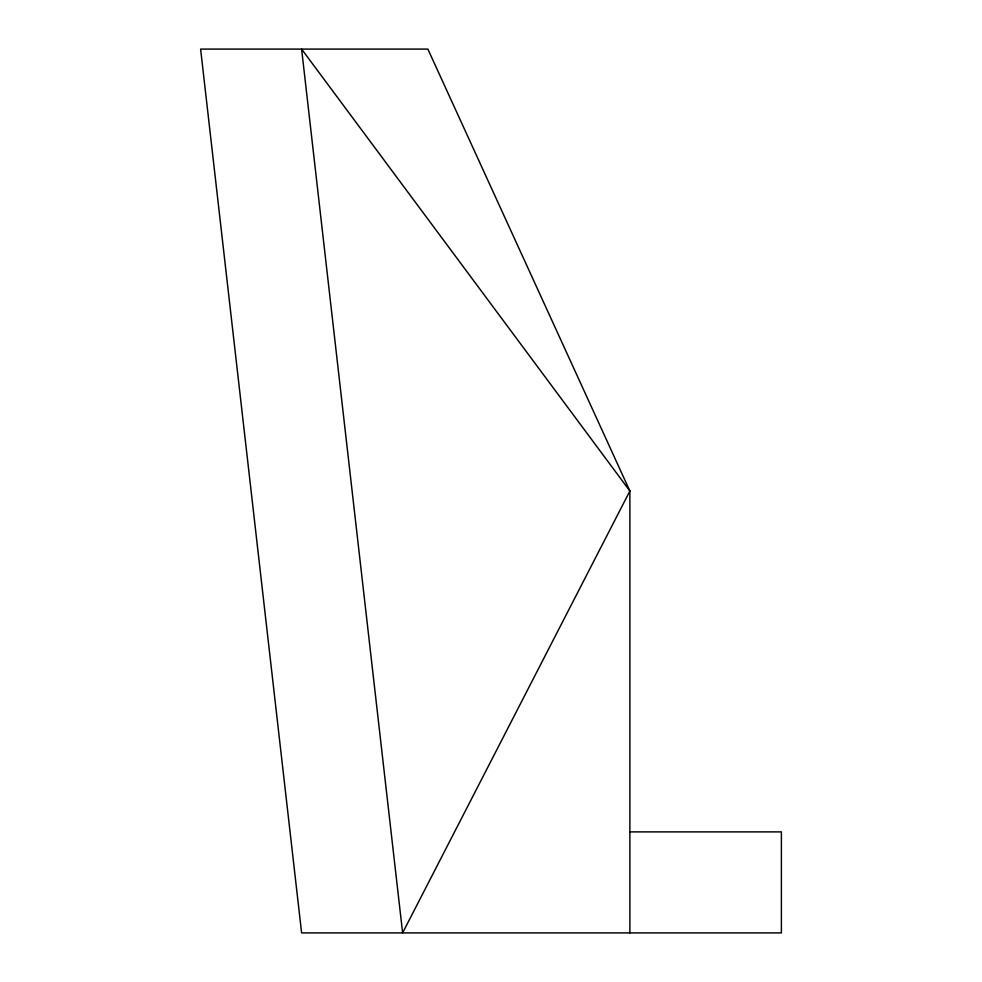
<?xml version="1.0" encoding="UTF-8"?>
<svg xmlns="http://www.w3.org/2000/svg" width="982" height="982" viewBox="0 0 982 982"><rect width="100%" height="100%" fill="white"/><g stroke="black" fill="none" stroke-linecap="round" stroke-linejoin="round"><path stroke-width="1.47" d="M629.879 831.889L781.39 831.889L781.39 932.9L301.609 932.9L200.61 49.1L427.87 49.1L629.879 491L629.879 932.9M629.879 491L402.62 932.9L301.609 49.1L629.879 491"/></g></svg>
